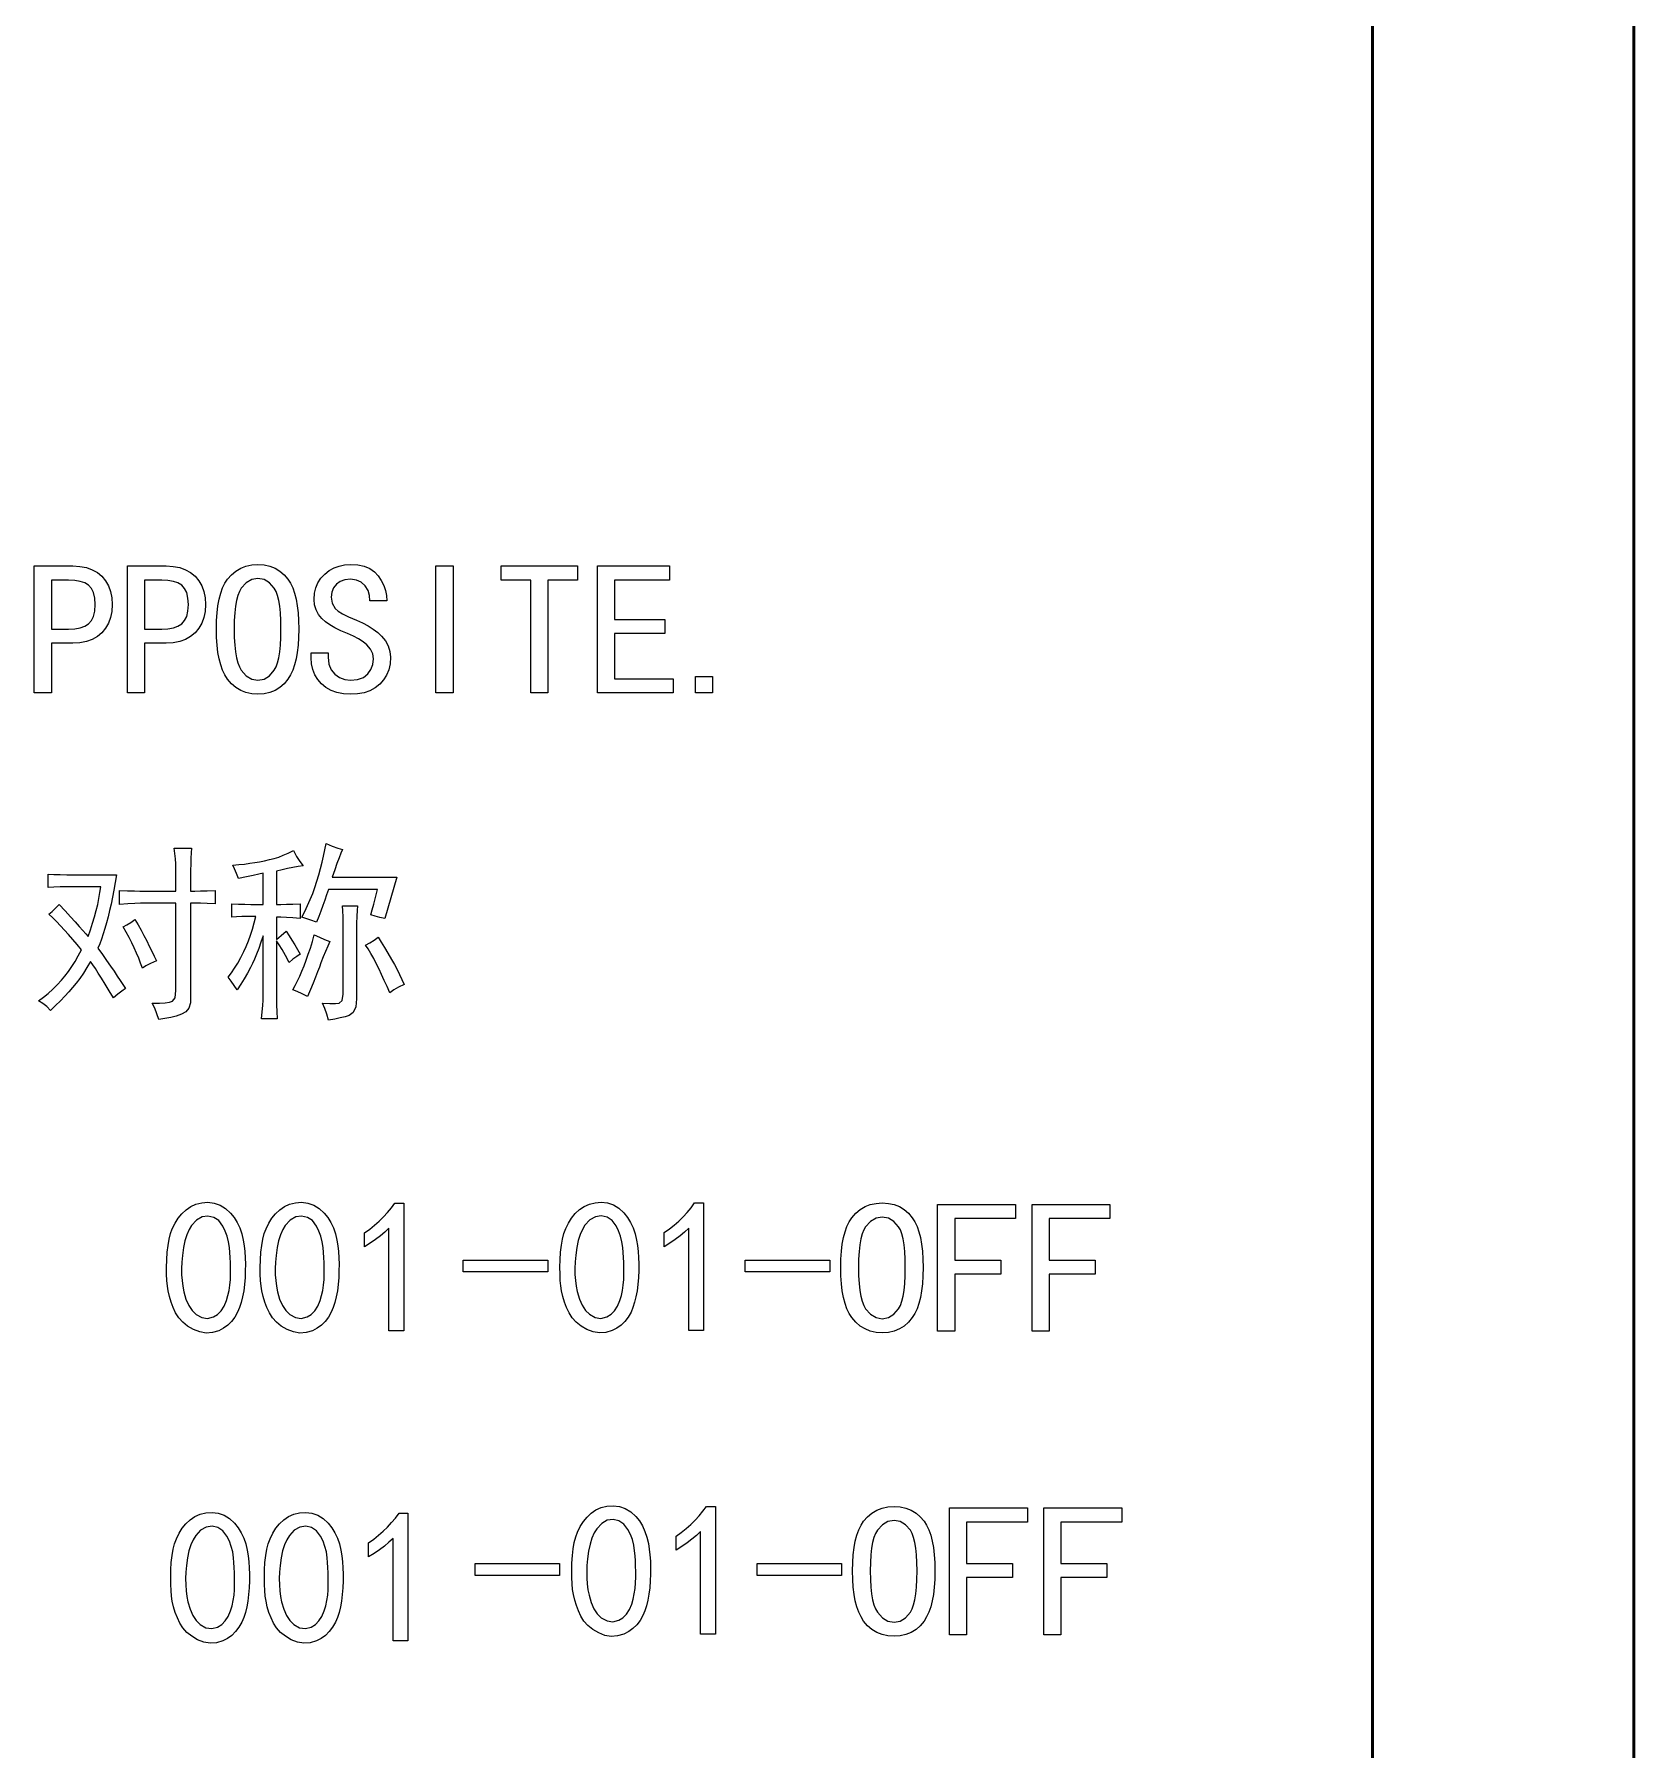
# Model space of a CAD drawing. Extents: x 0 to 1189, y 0 to 841.
# Drawn here: x 1127.8 to 1189, y 74.4 to 140.1 of the extents above; entities that cross this region are included whole.
import ezdxf

# ---------------------------------------------------------------- set-up
doc = ezdxf.new("R2010")
doc.units = 0

msp = doc.modelspace()

# ---------------------------------------------------------------- linework, layer by layer
at = {"color": 7, "lineweight": 50}
for p, q in [((1189, 0), (1189, 841)), ((1179, 10), (1179, 831))]:
    msp.add_line(p, q, dxfattribs=at)
at = {"color": 7, "lineweight": 25}
for points in [[(1130.747, 118.248), (1130.731, 117.987), (1130.683, 117.748), (1130.604, 117.532), (1130.492, 117.339), (1130.349, 117.169), (1130.177, 117.026), (1129.981, 116.914), (1129.759, 116.835), (1129.513, 116.787), (1129.241, 116.771), (1128.417, 116.771), (1128.417, 114.868), (1127.764, 114.868), (1127.764, 119.726), (1129.241, 119.726), (1129.513, 119.71), (1129.759, 119.662), (1129.981, 119.582), (1130.177, 119.471), (1130.349, 119.328), (1130.492, 119.157), (1130.604, 118.964), (1130.683, 118.748), (1130.731, 118.51)], [(1134.317, 118.248), (1134.301, 117.987), (1134.254, 117.748), (1134.174, 117.532), (1134.063, 117.339), (1133.92, 117.169), (1133.748, 117.026), (1133.551, 116.914), (1133.33, 116.835), (1133.083, 116.787), (1132.812, 116.771), (1131.988, 116.771), (1131.988, 114.868), (1131.334, 114.868), (1131.334, 119.726), (1132.812, 119.726), (1133.083, 119.71), (1133.33, 119.662), (1133.551, 119.582), (1133.748, 119.471), (1133.92, 119.328), (1134.063, 119.157), (1134.174, 118.964), (1134.254, 118.748), (1134.301, 118.51)], [(1137.888, 117.311), (1137.881, 116.989), (1137.862, 116.69), (1137.83, 116.415), (1137.785, 116.164), (1137.727, 115.936), (1137.656, 115.732), (1137.572, 115.551), (1137.476, 115.393), (1137.329, 115.215), (1137.165, 115.07), (1136.982, 114.956), (1136.781, 114.876), (1136.562, 114.827), (1136.325, 114.811), (1136.088, 114.827), (1135.868, 114.876), (1135.665, 114.956), (1135.479, 115.07), (1135.311, 115.215), (1135.161, 115.393), (1135.061, 115.551), (1134.974, 115.732), (1134.901, 115.936), (1134.841, 116.164), (1134.794, 116.415), (1134.761, 116.69), (1134.741, 116.989), (1134.734, 117.311), (1134.741, 117.633), (1134.761, 117.931), (1134.794, 118.204), (1134.841, 118.454), (1134.901, 118.68), (1134.974, 118.882), (1135.061, 119.06), (1135.161, 119.214), (1135.311, 119.388), (1135.479, 119.53), (1135.665, 119.64), (1135.868, 119.719), (1136.088, 119.767), (1136.325, 119.782), (1136.562, 119.767), (1136.781, 119.719), (1136.982, 119.64), (1137.165, 119.53), (1137.329, 119.388), (1137.476, 119.214), (1137.572, 119.06), (1137.656, 118.882), (1137.727, 118.68), (1137.785, 118.454), (1137.83, 118.204), (1137.862, 117.931), (1137.881, 117.633)], [(1141.401, 116.231), (1141.385, 115.981), (1141.335, 115.752), (1141.253, 115.544), (1141.138, 115.359), (1140.99, 115.194), (1140.813, 115.056), (1140.612, 114.949), (1140.388, 114.872), (1140.139, 114.826), (1139.867, 114.811), (1139.596, 114.827), (1139.349, 114.875), (1139.128, 114.954), (1138.931, 115.065), (1138.759, 115.209), (1138.616, 115.376), (1138.505, 115.559), (1138.425, 115.757), (1138.378, 115.972), (1138.362, 116.203), (1138.362, 116.402), (1139.015, 116.402), (1139.015, 116.231), (1139.043, 115.969), (1139.129, 115.752), (1139.271, 115.578), (1139.451, 115.452), (1139.65, 115.376), (1139.867, 115.351), (1140.144, 115.378), (1140.366, 115.458), (1140.535, 115.592), (1140.653, 115.764), (1140.724, 115.958), (1140.748, 116.175), (1140.72, 116.359), (1140.634, 116.534), (1140.492, 116.7), (1140.35, 116.818), (1140.18, 116.931), (1139.981, 117.038), (1139.754, 117.14), (1139.496, 117.245), (1139.27, 117.354), (1139.073, 117.468), (1138.908, 117.586), (1138.774, 117.709), (1138.643, 117.872), (1138.55, 118.05), (1138.494, 118.241), (1138.475, 118.447), (1138.492, 118.677), (1138.541, 118.888), (1138.624, 119.081), (1138.739, 119.256), (1138.887, 119.413), (1139.058, 119.546), (1139.242, 119.65), (1139.438, 119.723), (1139.646, 119.768), (1139.867, 119.782), (1140.146, 119.765), (1140.392, 119.712), (1140.605, 119.624), (1140.786, 119.501), (1140.933, 119.342), (1141.05, 119.163), (1141.142, 118.979), (1141.207, 118.788), (1141.246, 118.592), (1141.259, 118.39), (1140.606, 118.39), (1140.6, 118.592), (1140.543, 118.782), (1140.435, 118.959), (1140.284, 119.101), (1140.095, 119.186), (1139.867, 119.214), (1139.656, 119.194), (1139.476, 119.132), (1139.328, 119.03), (1139.217, 118.892), (1139.151, 118.727), (1139.129, 118.532), (1139.168, 118.295), (1139.285, 118.092), (1139.394, 117.995), (1139.565, 117.89), (1139.799, 117.775), (1140.095, 117.652), (1140.333, 117.546), (1140.549, 117.431), (1140.742, 117.309), (1140.913, 117.179), (1141.06, 117.041), (1141.21, 116.857), (1141.316, 116.661), (1141.38, 116.452)], [(1143.795, 114.868), (1143.141, 114.868), (1143.141, 119.726), (1143.795, 119.726)], [(1148.561, 119.186), (1147.424, 119.186), (1147.424, 114.868), (1146.771, 114.868), (1146.771, 119.186), (1145.634, 119.186), (1145.634, 119.726), (1148.561, 119.726)], [(1152.22, 114.868), (1149.322, 114.868), (1149.322, 119.726), (1152.078, 119.726), (1152.078, 119.186), (1149.975, 119.186), (1149.975, 117.68), (1151.907, 117.68), (1151.907, 117.14), (1149.975, 117.14), (1149.975, 115.407), (1152.22, 115.407)], [(1130.093, 118.248), (1130.077, 118.497), (1130.03, 118.703), (1129.95, 118.866), (1129.838, 118.987), (1129.694, 119.074), (1129.518, 119.136), (1129.31, 119.173), (1129.071, 119.186), (1128.417, 119.186), (1128.417, 117.311), (1129.071, 117.311), (1129.31, 117.323), (1129.518, 117.361), (1129.694, 117.423), (1129.838, 117.51), (1129.95, 117.631), (1130.03, 117.794), (1130.077, 118)], [(1133.664, 118.248), (1133.648, 118.497), (1133.6, 118.703), (1133.52, 118.866), (1133.408, 118.987), (1133.264, 119.074), (1133.089, 119.136), (1132.881, 119.173), (1132.641, 119.186), (1131.988, 119.186), (1131.988, 117.311), (1132.641, 117.311), (1132.881, 117.323), (1133.089, 117.361), (1133.264, 117.423), (1133.408, 117.51), (1133.52, 117.631), (1133.6, 117.794), (1133.648, 118)], [(1137.206, 117.311), (1137.201, 117.635), (1137.185, 117.925), (1137.159, 118.182), (1137.122, 118.406), (1137.075, 118.595), (1137.018, 118.751), (1136.95, 118.873), (1136.767, 119.079), (1136.559, 119.202), (1136.325, 119.243), (1136.09, 119.202), (1135.877, 119.079), (1135.686, 118.873), (1135.615, 118.751), (1135.554, 118.595), (1135.504, 118.406), (1135.466, 118.182), (1135.438, 117.925), (1135.422, 117.635), (1135.416, 117.311), (1135.422, 116.987), (1135.438, 116.695), (1135.466, 116.437), (1135.504, 116.212), (1135.554, 116.019), (1135.615, 115.86), (1135.686, 115.734), (1135.877, 115.521), (1136.09, 115.393), (1136.325, 115.351), (1136.559, 115.393), (1136.767, 115.521), (1136.95, 115.734), (1137.018, 115.86), (1137.075, 116.019), (1137.122, 116.212), (1137.159, 116.437), (1137.185, 116.695), (1137.201, 116.987)], [(1153.732, 114.868), (1153.079, 114.868), (1153.079, 115.493), (1153.732, 115.493)], [(1139.564, 108.865), (1139.503, 108.723), (1139.432, 108.547), (1139.353, 108.336), (1139.264, 108.092), (1139.166, 107.814), (1141.638, 107.814), (1141.183, 106.223), (1140.997, 106.264), (1140.817, 106.311), (1140.643, 106.365), (1140.702, 106.553), (1140.764, 106.777), (1140.83, 107.036), (1140.899, 107.331), (1139.024, 107.331), (1138.956, 107.13), (1138.885, 106.927), (1138.811, 106.72), (1138.734, 106.51), (1138.653, 106.297), (1138.57, 106.081), (1138.355, 106.166), (1138.166, 106.232), (1138.001, 106.28), (1138.12, 106.499), (1138.23, 106.723), (1138.332, 106.951), (1138.424, 107.182), (1138.508, 107.418), (1138.584, 107.657), (1138.653, 107.899), (1138.718, 108.139), (1138.779, 108.378), (1138.836, 108.617), (1138.89, 108.855), (1138.939, 109.092), (1139.172, 108.991), (1139.381, 108.915)], [(1131.022, 107.302), (1131.336, 107.29), (1131.597, 107.281), (1131.805, 107.276), (1131.959, 107.274), (1133.181, 107.274), (1133.181, 108.126), (1133.177, 108.314), (1133.167, 108.51), (1133.149, 108.712), (1133.124, 108.922), (1133.777, 108.922), (1133.765, 108.741), (1133.756, 108.538), (1133.751, 108.314), (1133.749, 108.069), (1133.749, 107.274), (1133.914, 107.276), (1134.125, 107.281), (1134.383, 107.29), (1134.687, 107.302), (1134.687, 106.791), (1134.383, 106.803), (1134.125, 106.812), (1133.914, 106.818), (1133.749, 106.819), (1133.749, 103.24), (1133.738, 102.995), (1133.675, 102.799), (1133.56, 102.654), (1133.394, 102.558), (1133.196, 102.492), (1132.986, 102.437), (1132.763, 102.393), (1132.527, 102.359), (1132.461, 102.58), (1132.376, 102.788), (1132.272, 102.984), (1132.555, 102.989), (1132.78, 103.002), (1132.946, 103.024), (1133.053, 103.055), (1133.163, 103.194), (1133.181, 103.467), (1133.181, 106.819), (1131.988, 106.819), (1131.832, 106.816), (1131.618, 106.805), (1131.349, 106.787), (1131.022, 106.763)], [(1135.189, 103.978), (1135.313, 104.145), (1135.434, 104.326), (1135.554, 104.522), (1135.671, 104.733), (1135.786, 104.959), (1135.877, 105.158), (1135.962, 105.367), (1136.041, 105.587), (1136.114, 105.817), (1136.18, 106.057), (1136.24, 106.308), (1135.959, 106.306), (1135.714, 106.301), (1135.505, 106.292), (1135.331, 106.28), (1135.331, 106.791), (1135.579, 106.781), (1135.822, 106.773), (1136.06, 106.767), (1136.295, 106.764), (1136.524, 106.763), (1136.524, 107.956), (1136.359, 107.922), (1136.148, 107.878), (1135.89, 107.823), (1135.587, 107.757), (1135.511, 107.953), (1135.435, 108.123), (1135.359, 108.268), (1135.596, 108.289), (1135.814, 108.312), (1136.013, 108.339), (1136.202, 108.369), (1136.391, 108.402), (1136.581, 108.439), (1136.767, 108.48), (1136.947, 108.527), (1137.121, 108.581), (1137.297, 108.647), (1137.487, 108.732), (1137.689, 108.836), (1137.806, 108.606), (1137.929, 108.407), (1138.058, 108.24), (1137.863, 108.214), (1137.663, 108.181), (1137.458, 108.141), (1137.249, 108.094), (1137.036, 108.041), (1137.036, 106.763), (1137.209, 106.764), (1137.419, 106.77), (1137.664, 106.779), (1137.945, 106.791), (1137.945, 106.223), (1137.664, 106.248), (1137.419, 106.265), (1137.209, 106.276), (1137.036, 106.28), (1137.036, 105.427), (1137.213, 105.576), (1137.405, 105.74), (1137.517, 105.568), (1137.628, 105.394), (1137.735, 105.218), (1137.841, 105.04), (1137.945, 104.859), (1137.809, 104.774), (1137.667, 104.67), (1137.518, 104.547), (1137.382, 104.811), (1137.256, 105.037), (1137.14, 105.223), (1137.036, 105.37), (1137.036, 103.268), (1137.037, 103.107), (1137.043, 102.906), (1137.051, 102.666), (1137.064, 102.388), (1136.467, 102.388), (1136.492, 102.656), (1136.51, 102.892), (1136.521, 103.096), (1136.524, 103.268), (1136.524, 105.569), (1136.44, 105.314), (1136.357, 105.08), (1136.276, 104.866), (1136.196, 104.673), (1136.118, 104.5), (1136.041, 104.348), (1135.924, 104.135), (1135.8, 103.922), (1135.668, 103.709), (1135.53, 103.495), (1135.416, 103.663), (1135.302, 103.824)], [(1128.295, 107.927), (1128.516, 107.915), (1128.756, 107.906), (1129.014, 107.901), (1129.289, 107.899), (1130.908, 107.899), (1130.86, 107.602), (1130.81, 107.316), (1130.757, 107.041), (1130.703, 106.778), (1130.647, 106.527), (1130.589, 106.287), (1130.528, 106.058), (1130.466, 105.841), (1130.402, 105.635), (1130.336, 105.441), (1130.268, 105.258), (1130.198, 105.086), (1130.37, 104.845), (1130.53, 104.618), (1130.679, 104.405), (1130.816, 104.206), (1130.942, 104.021), (1131.056, 103.851), (1131.158, 103.694), (1131.249, 103.552), (1131.11, 103.448), (1130.959, 103.325), (1130.795, 103.183), (1130.63, 103.462), (1130.479, 103.714), (1130.341, 103.94), (1130.215, 104.138), (1130.102, 104.311), (1130.001, 104.456), (1129.914, 104.575), (1129.777, 104.344), (1129.641, 104.13), (1129.505, 103.931), (1129.368, 103.748), (1129.232, 103.581), (1129.089, 103.418), (1128.932, 103.249), (1128.762, 103.073), (1128.578, 102.89), (1128.38, 102.7), (1128.241, 102.855), (1128.089, 102.978), (1127.925, 103.069), (1128.115, 103.21), (1128.298, 103.36), (1128.474, 103.519), (1128.643, 103.688), (1128.806, 103.865), (1128.938, 104.023), (1129.068, 104.196), (1129.197, 104.383), (1129.324, 104.585), (1129.449, 104.8), (1129.573, 105.03), (1129.404, 105.231), (1129.239, 105.424), (1129.078, 105.608), (1128.92, 105.782), (1128.765, 105.948), (1128.614, 106.106), (1128.467, 106.254), (1128.323, 106.393), (1128.443, 106.497), (1128.575, 106.62), (1128.721, 106.763), (1128.945, 106.515), (1129.147, 106.292), (1129.328, 106.093), (1129.486, 105.918), (1129.622, 105.768), (1129.736, 105.642), (1129.829, 105.541), (1129.917, 105.794), (1129.997, 106.043), (1130.07, 106.288), (1130.134, 106.528), (1130.19, 106.764), (1130.239, 106.995), (1130.279, 107.222), (1130.312, 107.444), (1129.289, 107.444), (1129.014, 107.443), (1128.756, 107.437), (1128.516, 107.428), (1128.295, 107.416)], [(1140.132, 106.706), (1140.12, 106.537), (1140.111, 106.315), (1140.105, 106.04), (1140.104, 105.711), (1140.104, 103.155), (1140.072, 102.844), (1139.977, 102.631), (1139.82, 102.515), (1139.663, 102.467), (1139.479, 102.419), (1139.266, 102.374), (1139.024, 102.331), (1138.961, 102.567), (1138.885, 102.785), (1138.797, 102.984), (1139.083, 102.972), (1139.296, 102.972), (1139.436, 102.984), (1139.553, 103.084), (1139.592, 103.325), (1139.592, 105.711), (1139.59, 106.019), (1139.585, 106.287), (1139.576, 106.516), (1139.564, 106.706)], [(1131.618, 106.194), (1131.737, 105.983), (1131.851, 105.775), (1131.961, 105.571), (1132.066, 105.37), (1132.167, 105.173), (1132.263, 104.98), (1132.355, 104.79), (1132.442, 104.603), (1132.218, 104.509), (1132.038, 104.414), (1131.902, 104.319), (1131.835, 104.512), (1131.76, 104.706), (1131.679, 104.903), (1131.59, 105.101), (1131.494, 105.3), (1131.391, 105.502), (1131.281, 105.705), (1131.164, 105.91), (1131.303, 105.98), (1131.454, 106.074)], [(1139.081, 105.342), (1138.996, 105.164), (1138.911, 104.969), (1138.825, 104.759), (1138.74, 104.532), (1138.678, 104.366), (1138.607, 104.18), (1138.527, 103.975), (1138.437, 103.75), (1138.338, 103.505), (1138.229, 103.24), (1138.014, 103.344), (1137.825, 103.429), (1137.661, 103.495), (1137.75, 103.66), (1137.839, 103.834), (1137.926, 104.019), (1138.01, 104.214), (1138.094, 104.419), (1138.175, 104.634), (1138.255, 104.86), (1138.333, 105.095), (1138.41, 105.342), (1138.484, 105.598), (1138.677, 105.506), (1138.876, 105.421)], [(1140.927, 105.513), (1141.045, 105.321), (1141.169, 105.115), (1141.3, 104.895), (1141.439, 104.66), (1141.549, 104.467), (1141.652, 104.274), (1141.749, 104.081), (1141.839, 103.888), (1141.922, 103.694), (1141.71, 103.596), (1141.53, 103.492), (1141.382, 103.382), (1141.271, 103.626), (1141.164, 103.857), (1141.062, 104.076), (1140.964, 104.282), (1140.871, 104.476), (1140.759, 104.697), (1140.651, 104.891), (1140.546, 105.059), (1140.445, 105.2), (1140.612, 105.298), (1140.773, 105.402)], [(1132.835, 93.157), (1132.853, 93.446), (1132.883, 93.709), (1132.926, 93.948), (1132.981, 94.162), (1133.048, 94.35), (1133.151, 94.561), (1133.272, 94.752), (1133.413, 94.923), (1133.574, 95.075), (1133.754, 95.199), (1133.954, 95.288), (1134.173, 95.341), (1134.412, 95.359), (1134.653, 95.333), (1134.877, 95.256), (1135.086, 95.127), (1135.279, 94.947), (1135.416, 94.774), (1135.533, 94.583), (1135.63, 94.376), (1135.706, 94.152), (1135.761, 93.91), (1135.795, 93.697), (1135.82, 93.473), (1135.836, 93.239), (1135.844, 92.995), (1135.842, 92.74), (1135.833, 92.475), (1135.813, 92.214), (1135.782, 91.969), (1135.74, 91.74), (1135.687, 91.528), (1135.623, 91.333), (1135.548, 91.154), (1135.442, 90.962), (1135.317, 90.795), (1135.172, 90.653), (1135.008, 90.536), (1134.824, 90.444), (1134.583, 90.372), (1134.341, 90.355), (1134.1, 90.394), (1133.858, 90.487), (1133.634, 90.617), (1133.446, 90.767), (1133.293, 90.937), (1133.176, 91.126), (1133.084, 91.328), (1133.006, 91.534), (1132.942, 91.747), (1132.892, 91.964), (1132.863, 92.153), (1132.842, 92.366), (1132.831, 92.605), (1132.829, 92.868)], [(1136.422, 93.157), (1136.439, 93.446), (1136.469, 93.709), (1136.512, 93.948), (1136.567, 94.162), (1136.635, 94.35), (1136.737, 94.561), (1136.859, 94.752), (1137, 94.923), (1137.16, 95.075), (1137.341, 95.199), (1137.54, 95.288), (1137.76, 95.341), (1137.998, 95.359), (1138.239, 95.333), (1138.464, 95.256), (1138.672, 95.127), (1138.865, 94.947), (1139.002, 94.774), (1139.12, 94.583), (1139.216, 94.376), (1139.292, 94.152), (1139.348, 93.91), (1139.381, 93.697), (1139.406, 93.473), (1139.422, 93.239), (1139.43, 92.995), (1139.429, 92.74), (1139.419, 92.475), (1139.399, 92.214), (1139.368, 91.969), (1139.327, 91.74), (1139.274, 91.528), (1139.21, 91.333), (1139.135, 91.154), (1139.029, 90.962), (1138.903, 90.795), (1138.758, 90.653), (1138.594, 90.536), (1138.41, 90.444), (1138.169, 90.372), (1137.927, 90.355), (1137.686, 90.394), (1137.444, 90.487), (1137.221, 90.617), (1137.033, 90.767), (1136.88, 90.937), (1136.763, 91.126), (1136.67, 91.328), (1136.592, 91.534), (1136.528, 91.747), (1136.479, 91.964), (1136.449, 92.153), (1136.429, 92.366), (1136.417, 92.605), (1136.415, 92.868)], [(1141.343, 94.365), (1141.188, 94.218), (1141.016, 94.074), (1140.829, 93.932), (1140.625, 93.792), (1140.406, 93.654), (1140.406, 94.194), (1140.604, 94.336), (1140.791, 94.484), (1140.968, 94.639), (1141.134, 94.802), (1141.29, 94.971), (1141.436, 95.147), (1141.571, 95.331), (1141.911, 95.331), (1141.911, 90.444), (1141.343, 90.444)], [(1147.896, 93.161), (1147.914, 93.45), (1147.944, 93.713), (1147.987, 93.952), (1148.042, 94.166), (1148.11, 94.354), (1148.212, 94.565), (1148.333, 94.756), (1148.474, 94.927), (1148.635, 95.079), (1148.815, 95.203), (1149.015, 95.292), (1149.234, 95.345), (1149.473, 95.363), (1149.714, 95.337), (1149.938, 95.26), (1150.147, 95.131), (1150.34, 94.951), (1150.477, 94.778), (1150.594, 94.587), (1150.691, 94.38), (1150.767, 94.156), (1150.823, 93.914), (1150.856, 93.701), (1150.881, 93.477), (1150.897, 93.243), (1150.905, 92.999), (1150.904, 92.744), (1150.894, 92.479), (1150.874, 92.218), (1150.843, 91.973), (1150.801, 91.744), (1150.749, 91.533), (1150.685, 91.337), (1150.61, 91.158), (1150.503, 90.966), (1150.378, 90.799), (1150.233, 90.657), (1150.069, 90.54), (1149.885, 90.448), (1149.644, 90.376), (1149.402, 90.359), (1149.161, 90.398), (1148.919, 90.491), (1148.696, 90.621), (1148.507, 90.771), (1148.355, 90.941), (1148.237, 91.13), (1148.145, 91.332), (1148.067, 91.538), (1148.003, 91.751), (1147.953, 91.968), (1147.924, 92.157), (1147.903, 92.37), (1147.892, 92.609), (1147.89, 92.872)], [(1152.818, 94.369), (1152.662, 94.222), (1152.491, 94.078), (1152.303, 93.936), (1152.1, 93.796), (1151.881, 93.658), (1151.881, 94.198), (1152.078, 94.34), (1152.266, 94.488), (1152.442, 94.643), (1152.609, 94.806), (1152.765, 94.975), (1152.91, 95.151), (1153.045, 95.335), (1153.386, 95.335), (1153.386, 90.448), (1152.818, 90.448)], [(1161.792, 92.863), (1161.786, 92.541), (1161.766, 92.242), (1161.734, 91.967), (1161.689, 91.716), (1161.631, 91.488), (1161.56, 91.284), (1161.477, 91.103), (1161.38, 90.945), (1161.234, 90.767), (1161.069, 90.622), (1160.886, 90.509), (1160.686, 90.428), (1160.467, 90.379), (1160.229, 90.363), (1159.992, 90.379), (1159.772, 90.428), (1159.569, 90.509), (1159.384, 90.622), (1159.215, 90.767), (1159.065, 90.945), (1158.965, 91.103), (1158.878, 91.284), (1158.805, 91.488), (1158.745, 91.716), (1158.698, 91.967), (1158.665, 92.242), (1158.645, 92.541), (1158.639, 92.863), (1158.645, 93.185), (1158.665, 93.483), (1158.698, 93.757), (1158.745, 94.006), (1158.805, 94.232), (1158.878, 94.434), (1158.965, 94.612), (1159.065, 94.766), (1159.215, 94.94), (1159.384, 95.082), (1159.569, 95.193), (1159.772, 95.271), (1159.992, 95.319), (1160.229, 95.335), (1160.467, 95.319), (1160.686, 95.271), (1160.886, 95.193), (1161.069, 95.082), (1161.234, 94.94), (1161.38, 94.766), (1161.477, 94.612), (1161.56, 94.434), (1161.631, 94.232), (1161.689, 94.006), (1161.734, 93.757), (1161.766, 93.483), (1161.786, 93.185)], [(1165.334, 94.738), (1163.005, 94.738), (1163.005, 93.147), (1164.766, 93.147), (1164.766, 92.607), (1163.005, 92.607), (1163.005, 90.42), (1162.351, 90.42), (1162.351, 95.278), (1165.334, 95.278)], [(1168.949, 94.738), (1166.619, 94.738), (1166.619, 93.147), (1168.381, 93.147), (1168.381, 92.607), (1166.619, 92.607), (1166.619, 90.42), (1165.966, 90.42), (1165.966, 95.278), (1168.949, 95.278)], [(1133.432, 93.327), (1133.41, 93.072), (1133.4, 92.826), (1133.404, 92.589), (1133.419, 92.362), (1133.448, 92.144), (1133.489, 91.936), (1133.571, 91.652), (1133.677, 91.414), (1133.806, 91.219), (1133.958, 91.069), (1134.177, 90.945), (1134.399, 90.911), (1134.625, 90.97), (1134.784, 91.067), (1134.92, 91.204), (1135.033, 91.38), (1135.122, 91.595), (1135.179, 91.786), (1135.222, 91.983), (1135.254, 92.188), (1135.272, 92.399), (1135.279, 92.617), (1135.277, 92.835), (1135.272, 93.045), (1135.263, 93.246), (1135.251, 93.44), (1135.236, 93.626), (1135.204, 93.848), (1135.151, 94.059), (1135.076, 94.26), (1134.98, 94.45), (1134.823, 94.657), (1134.633, 94.784), (1134.412, 94.833), (1134.185, 94.8), (1133.976, 94.682), (1133.787, 94.478), (1133.687, 94.314), (1133.601, 94.117), (1133.53, 93.887), (1133.474, 93.623)], [(1137.018, 93.327), (1136.996, 93.072), (1136.987, 92.826), (1136.99, 92.589), (1137.006, 92.362), (1137.034, 92.144), (1137.075, 91.936), (1137.158, 91.652), (1137.263, 91.414), (1137.392, 91.219), (1137.544, 91.069), (1137.763, 90.945), (1137.986, 90.911), (1138.212, 90.97), (1138.37, 91.067), (1138.506, 91.204), (1138.619, 91.38), (1138.709, 91.595), (1138.765, 91.786), (1138.809, 91.983), (1138.84, 92.188), (1138.859, 92.399), (1138.865, 92.617), (1138.863, 92.835), (1138.858, 93.045), (1138.85, 93.246), (1138.838, 93.44), (1138.822, 93.626), (1138.79, 93.848), (1138.737, 94.059), (1138.662, 94.26), (1138.567, 94.45), (1138.409, 94.657), (1138.219, 94.784), (1137.998, 94.833), (1137.771, 94.8), (1137.563, 94.682), (1137.373, 94.478), (1137.273, 94.314), (1137.187, 94.117), (1137.116, 93.887), (1137.06, 93.623)], [(1148.493, 93.331), (1148.471, 93.076), (1148.462, 92.83), (1148.465, 92.593), (1148.48, 92.366), (1148.509, 92.148), (1148.55, 91.94), (1148.633, 91.657), (1148.738, 91.418), (1148.867, 91.223), (1149.019, 91.073), (1149.238, 90.949), (1149.461, 90.915), (1149.686, 90.974), (1149.845, 91.071), (1149.981, 91.208), (1150.094, 91.384), (1150.183, 91.599), (1150.24, 91.79), (1150.283, 91.987), (1150.315, 92.192), (1150.333, 92.403), (1150.34, 92.622), (1150.338, 92.839), (1150.333, 93.049), (1150.324, 93.25), (1150.312, 93.444), (1150.297, 93.63), (1150.265, 93.852), (1150.212, 94.063), (1150.137, 94.264), (1150.041, 94.454), (1149.884, 94.661), (1149.694, 94.789), (1149.473, 94.837), (1149.246, 94.804), (1149.038, 94.686), (1148.848, 94.482), (1148.748, 94.318), (1148.662, 94.121), (1148.591, 93.891), (1148.535, 93.627)], [(1161.11, 92.863), (1161.105, 93.187), (1161.089, 93.478), (1161.063, 93.734), (1161.027, 93.958), (1160.98, 94.147), (1160.922, 94.303), (1160.854, 94.425), (1160.671, 94.631), (1160.463, 94.754), (1160.229, 94.795), (1159.994, 94.754), (1159.781, 94.631), (1159.59, 94.425), (1159.519, 94.303), (1159.458, 94.147), (1159.409, 93.958), (1159.37, 93.734), (1159.342, 93.478), (1159.326, 93.187), (1159.32, 92.863), (1159.326, 92.539), (1159.342, 92.247), (1159.37, 91.989), (1159.409, 91.764), (1159.458, 91.572), (1159.519, 91.412), (1159.59, 91.286), (1159.781, 91.073), (1159.994, 90.945), (1160.229, 90.903), (1160.463, 90.945), (1160.671, 91.073), (1160.854, 91.286), (1160.922, 91.412), (1160.98, 91.572), (1161.027, 91.764), (1161.063, 91.989), (1161.089, 92.247), (1161.105, 92.539)], [(1147.423, 92.693), (1144.184, 92.693), (1144.184, 93.147), (1147.423, 93.147)], [(1158.222, 92.693), (1154.983, 92.693), (1154.983, 93.147), (1158.222, 93.147)], [(1132.992, 81.282), (1133.009, 81.571), (1133.039, 81.834), (1133.082, 82.073), (1133.137, 82.287), (1133.205, 82.475), (1133.307, 82.686), (1133.428, 82.877), (1133.57, 83.048), (1133.73, 83.2), (1133.911, 83.324), (1134.11, 83.413), (1134.33, 83.466), (1134.568, 83.484), (1134.809, 83.458), (1135.034, 83.381), (1135.242, 83.252), (1135.435, 83.072), (1135.572, 82.899), (1135.689, 82.708), (1135.786, 82.501), (1135.862, 82.277), (1135.918, 82.035), (1135.951, 81.822), (1135.976, 81.598), (1135.992, 81.364), (1136, 81.12), (1135.999, 80.865), (1135.989, 80.6), (1135.969, 80.339), (1135.938, 80.094), (1135.896, 79.865), (1135.844, 79.653), (1135.78, 79.458), (1135.705, 79.279), (1135.599, 79.087), (1135.473, 78.92), (1135.328, 78.778), (1135.164, 78.661), (1134.98, 78.569), (1134.739, 78.497), (1134.497, 78.48), (1134.256, 78.519), (1134.014, 78.612), (1133.791, 78.742), (1133.602, 78.892), (1133.45, 79.062), (1133.333, 79.251), (1133.24, 79.453), (1133.162, 79.659), (1133.098, 79.872), (1133.048, 80.089), (1133.019, 80.278), (1132.998, 80.491), (1132.987, 80.73), (1132.985, 80.993)], [(1136.578, 81.282), (1136.596, 81.571), (1136.626, 81.834), (1136.668, 82.073), (1136.724, 82.287), (1136.791, 82.475), (1136.893, 82.686), (1137.015, 82.877), (1137.156, 83.048), (1137.317, 83.2), (1137.497, 83.324), (1137.697, 83.413), (1137.916, 83.466), (1138.155, 83.484), (1138.395, 83.458), (1138.62, 83.381), (1138.828, 83.252), (1139.021, 83.072), (1139.159, 82.899), (1139.276, 82.708), (1139.372, 82.501), (1139.448, 82.277), (1139.504, 82.035), (1139.538, 81.822), (1139.562, 81.598), (1139.579, 81.364), (1139.586, 81.12), (1139.585, 80.865), (1139.575, 80.6), (1139.555, 80.339), (1139.525, 80.094), (1139.483, 79.865), (1139.43, 79.653), (1139.366, 79.458), (1139.291, 79.279), (1139.185, 79.087), (1139.059, 78.92), (1138.914, 78.778), (1138.75, 78.661), (1138.567, 78.569), (1138.325, 78.497), (1138.084, 78.48), (1137.842, 78.519), (1137.601, 78.612), (1137.377, 78.742), (1137.189, 78.892), (1137.036, 79.062), (1136.919, 79.251), (1136.827, 79.453), (1136.748, 79.659), (1136.685, 79.872), (1136.635, 80.089), (1136.605, 80.278), (1136.585, 80.491), (1136.573, 80.73), (1136.571, 80.993)], [(1141.5, 82.49), (1141.344, 82.343), (1141.172, 82.199), (1140.985, 82.057), (1140.781, 81.917), (1140.562, 81.779), (1140.562, 82.319), (1140.76, 82.461), (1140.947, 82.609), (1141.124, 82.764), (1141.29, 82.927), (1141.446, 83.096), (1141.592, 83.272), (1141.727, 83.456), (1142.068, 83.456), (1142.068, 78.569), (1141.5, 78.569)], [(1148.349, 81.541), (1148.367, 81.83), (1148.397, 82.094), (1148.439, 82.332), (1148.495, 82.546), (1148.562, 82.735), (1148.664, 82.945), (1148.786, 83.136), (1148.927, 83.307), (1149.088, 83.459), (1149.268, 83.584), (1149.468, 83.672), (1149.687, 83.726), (1149.926, 83.743), (1150.166, 83.718), (1150.391, 83.64), (1150.6, 83.512), (1150.792, 83.331), (1150.93, 83.158), (1151.047, 82.968), (1151.143, 82.76), (1151.219, 82.536), (1151.275, 82.294), (1151.309, 82.081), (1151.334, 81.857), (1151.35, 81.623), (1151.357, 81.379), (1151.356, 81.125), (1151.346, 80.86), (1151.327, 80.598), (1151.296, 80.353), (1151.254, 80.125), (1151.201, 79.913), (1151.137, 79.718), (1151.062, 79.539), (1150.956, 79.347), (1150.83, 79.18), (1150.685, 79.038), (1150.521, 78.921), (1150.338, 78.829), (1150.096, 78.757), (1149.855, 78.74), (1149.613, 78.778), (1149.372, 78.871), (1149.148, 79.002), (1148.96, 79.152), (1148.807, 79.321), (1148.69, 79.51), (1148.598, 79.712), (1148.52, 79.919), (1148.456, 80.131), (1148.406, 80.348), (1148.376, 80.537), (1148.356, 80.751), (1148.344, 80.989), (1148.342, 81.253)], [(1153.271, 82.749), (1153.115, 82.602), (1152.943, 82.458), (1152.756, 82.316), (1152.552, 82.176), (1152.333, 82.039), (1152.333, 82.579), (1152.531, 82.72), (1152.718, 82.868), (1152.895, 83.024), (1153.061, 83.186), (1153.217, 83.355), (1153.363, 83.532), (1153.498, 83.715), (1153.839, 83.715), (1153.839, 78.829), (1153.271, 78.829)], [(1162.245, 81.243), (1162.238, 80.921), (1162.219, 80.623), (1162.187, 80.348), (1162.141, 80.096), (1162.084, 79.868), (1162.013, 79.664), (1161.929, 79.483), (1161.833, 79.326), (1161.686, 79.148), (1161.522, 79.002), (1161.339, 78.889), (1161.138, 78.808), (1160.919, 78.759), (1160.682, 78.743), (1160.444, 78.759), (1160.224, 78.808), (1160.021, 78.889), (1159.836, 79.002), (1159.668, 79.148), (1159.517, 79.326), (1159.417, 79.483), (1159.331, 79.664), (1159.258, 79.868), (1159.198, 80.096), (1159.151, 80.348), (1159.118, 80.623), (1159.098, 80.921), (1159.091, 81.243), (1159.098, 81.565), (1159.118, 81.863), (1159.151, 82.137), (1159.198, 82.387), (1159.258, 82.613), (1159.331, 82.815), (1159.417, 82.993), (1159.517, 83.147), (1159.668, 83.32), (1159.836, 83.462), (1160.021, 83.573), (1160.224, 83.652), (1160.444, 83.699), (1160.682, 83.715), (1160.919, 83.699), (1161.138, 83.652), (1161.339, 83.573), (1161.522, 83.462), (1161.686, 83.32), (1161.833, 83.147), (1161.929, 82.993), (1162.013, 82.815), (1162.084, 82.613), (1162.141, 82.387), (1162.187, 82.137), (1162.219, 81.863), (1162.238, 81.565)], [(1165.786, 83.118), (1163.457, 83.118), (1163.457, 81.527), (1165.218, 81.527), (1165.218, 80.988), (1163.457, 80.988), (1163.457, 78.8), (1162.804, 78.8), (1162.804, 83.658), (1165.786, 83.658)], [(1169.401, 83.118), (1167.072, 83.118), (1167.072, 81.527), (1168.833, 81.527), (1168.833, 80.988), (1167.072, 80.988), (1167.072, 78.8), (1166.418, 78.8), (1166.418, 83.658), (1169.401, 83.658)], [(1133.588, 81.452), (1133.566, 81.197), (1133.557, 80.951), (1133.56, 80.714), (1133.576, 80.487), (1133.604, 80.269), (1133.645, 80.061), (1133.728, 79.777), (1133.833, 79.539), (1133.962, 79.344), (1134.114, 79.194), (1134.333, 79.07), (1134.556, 79.036), (1134.781, 79.095), (1134.94, 79.192), (1135.076, 79.329), (1135.189, 79.505), (1135.279, 79.72), (1135.335, 79.911), (1135.379, 80.108), (1135.41, 80.313), (1135.429, 80.524), (1135.435, 80.742), (1135.433, 80.96), (1135.428, 81.17), (1135.419, 81.371), (1135.408, 81.565), (1135.392, 81.751), (1135.36, 81.973), (1135.307, 82.184), (1135.232, 82.385), (1135.136, 82.575), (1134.979, 82.782), (1134.789, 82.909), (1134.568, 82.958), (1134.341, 82.925), (1134.133, 82.807), (1133.943, 82.603), (1133.843, 82.439), (1133.757, 82.242), (1133.686, 82.012), (1133.63, 81.748)], [(1137.175, 81.452), (1137.152, 81.197), (1137.143, 80.951), (1137.146, 80.714), (1137.162, 80.487), (1137.19, 80.269), (1137.231, 80.061), (1137.314, 79.777), (1137.42, 79.539), (1137.548, 79.344), (1137.7, 79.194), (1137.92, 79.07), (1138.142, 79.036), (1138.368, 79.095), (1138.527, 79.192), (1138.662, 79.329), (1138.775, 79.505), (1138.865, 79.72), (1138.921, 79.911), (1138.965, 80.108), (1138.996, 80.313), (1139.015, 80.524), (1139.021, 80.742), (1139.02, 80.96), (1139.014, 81.17), (1139.006, 81.371), (1138.994, 81.565), (1138.979, 81.751), (1138.947, 81.973), (1138.893, 82.184), (1138.819, 82.385), (1138.723, 82.575), (1138.565, 82.782), (1138.376, 82.909), (1138.155, 82.958), (1137.927, 82.925), (1137.719, 82.807), (1137.53, 82.603), (1137.429, 82.439), (1137.343, 82.242), (1137.272, 82.012), (1137.216, 81.748)], [(1148.946, 81.711), (1148.924, 81.456), (1148.914, 81.21), (1148.917, 80.973), (1148.933, 80.746), (1148.961, 80.528), (1149.002, 80.32), (1149.085, 80.037), (1149.191, 79.798), (1149.319, 79.604), (1149.471, 79.454), (1149.691, 79.329), (1149.913, 79.296), (1150.139, 79.354), (1150.298, 79.452), (1150.434, 79.588), (1150.546, 79.764), (1150.636, 79.979), (1150.692, 80.17), (1150.736, 80.368), (1150.767, 80.572), (1150.786, 80.784), (1150.792, 81.002), (1150.791, 81.219), (1150.785, 81.429), (1150.777, 81.631), (1150.765, 81.825), (1150.75, 82.01), (1150.718, 82.232), (1150.664, 82.444), (1150.59, 82.644), (1150.494, 82.834), (1150.336, 83.041), (1150.147, 83.169), (1149.926, 83.218), (1149.698, 83.185), (1149.49, 83.066), (1149.301, 82.863), (1149.2, 82.698), (1149.114, 82.501), (1149.043, 82.271), (1148.987, 82.008)], [(1161.563, 81.243), (1161.557, 81.567), (1161.542, 81.858), (1161.516, 82.115), (1161.479, 82.338), (1161.432, 82.528), (1161.375, 82.683), (1161.307, 82.806), (1161.124, 83.011), (1160.916, 83.134), (1160.682, 83.175), (1160.447, 83.134), (1160.234, 83.011), (1160.043, 82.806), (1159.971, 82.683), (1159.911, 82.528), (1159.861, 82.338), (1159.823, 82.115), (1159.795, 81.858), (1159.778, 81.567), (1159.773, 81.243), (1159.778, 80.919), (1159.795, 80.628), (1159.823, 80.369), (1159.861, 80.144), (1159.911, 79.952), (1159.971, 79.793), (1160.043, 79.667), (1160.234, 79.454), (1160.447, 79.326), (1160.682, 79.283), (1160.916, 79.326), (1161.124, 79.454), (1161.307, 79.667), (1161.375, 79.793), (1161.432, 79.952), (1161.479, 80.144), (1161.516, 80.369), (1161.542, 80.628), (1161.557, 80.919)], [(1147.875, 81.073), (1144.637, 81.073), (1144.637, 81.527), (1147.875, 81.527)], [(1158.674, 81.073), (1155.435, 81.073), (1155.435, 81.527), (1158.674, 81.527)]]:
    msp.add_lwpolyline(points, close=True, dxfattribs=at)

doc.saveas('drawing.dxf')
